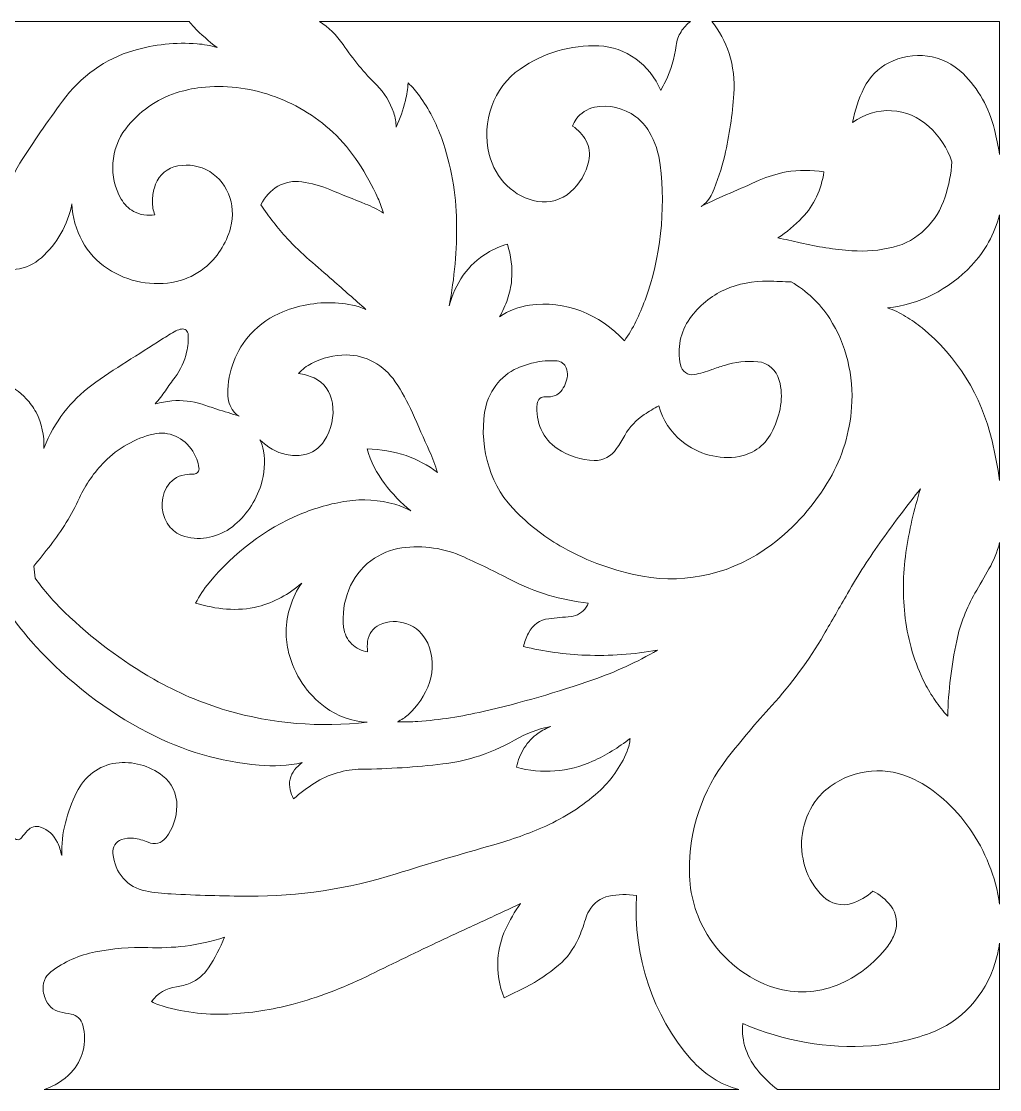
# Model space of a CAD drawing. Header units: millimetres. Extents: x -1200 to 1200, y -590 to 590.
# Drawn here: x 120 to 1200, y -590 to 590 of the extents above; entities that cross this region are included whole.
import ezdxf

# ---------------------------------------------------------------- set-up
doc = ezdxf.new("R2010")
doc.units = ezdxf.units.MM
doc.header["$MEASUREMENT"] = 0
doc.layers.add('Layer 1', color=7, linetype='Continuous')

msp = doc.modelspace()

# ---------------------------------------------------------------- linework, layer by layer
at = {"layer": 'Layer 1', "color": 250, "lineweight": 20}
for points, knots in [([(-137.8194, 589.9734), (-135.5478, 588.4441), (-134.0517, 585.866), (-133.8071, 582.9904), (-133.3165, 577.2326), (-134.2915, 571.4262), (-136.6268, 566.2094), (-146.6969, 543.7232), (-158.7071, 522.2859), (-172.49, 502.1989), (-186.4037, 481.9356), (-204.5829, 465.4901), (-225.5391, 454.2049), (-246.3058, 443.0316), (-268.4546, 435.1234), (-291.313, 430.7422), (-296.6331, 429.7118), (-302.007, 429.038), (-307.4017, 428.7037), (-303.3894, 428.1298), (-299.3892, 427.4336), (-295.4147, 426.6006), (-277.6709, 422.9077), (-260.0163, 418.7319), (-242.4744, 414.0586), (-210.3679, 405.5516), (-183.6647, 381.6151), (-170.0605, 349.1966), (-163.4523, 333.4513), (-161.9366, 315.7806), (-165.7447, 299.0088), (-168.7614, 285.7429), (-172.5205, 272.6902), (-177.0015, 259.9061), (-183.584, 241.1483), (-185.6696, 220.9126), (-183.0347, 201.0572), (-181.5423, 189.7628), (-179.4541, 178.5698), (-176.7886, 167.5293), (-171.1529, 182.1823), (-163.2749, 195.7337), (-153.5143, 207.6244), (-143.7096, 219.5663), (-131.7116, 229.1787), (-118.2798, 235.8748), (-102.4725, 243.7344), (-86.4315, 251.0464), (-70.1862, 257.7753), (-56.6224, 263.4041), (-43.9638, 271.2637), (-32.6691, 281.0972), (-19.4747, 292.5719), (-8.9813, 307.2197), (-2.0195, 323.8665), (6.7539, 344.876), (2.6644, 369.5061), (-12.3576, 385.9279), (-14.5632, 377.1379), (-19.0074, 369.1704), (-25.1728, 362.9363), (-31.392, 356.6403), (-39.3887, 352.7592), (-47.8746, 351.8999), (-65.3407, 350.1139), (-82.7591, 355.8585), (-96.3083, 367.8518), (-106.6072, 376.9694), (-112.3628, 390.738), (-111.9016, 405.0633), (-111.2876, 424.0448), (-101.6785, 441.3799), (-86.4571, 450.9951), (-54.1831, 471.3821), (-14.08, 471.0597), (17.9299, 450.1804), (30.3413, 442.0801), (40.2146, 430.1303), (46.2576, 415.9182), (54.1527, 397.338), (59.3395, 377.5709), (61.6563, 357.301), (62.8405, 346.933), (60.8123, 336.4414), (55.891, 327.4409), (55.3808, 326.5223), (54.8329, 325.6484), (54.2237, 324.7877), (53.6206, 323.9481), (52.8792, 323.2058), (52.0487, 322.6255), (56.9773, 325.6879), (61.8228, 328.9096), (66.5789, 332.2879), (71.3326, 335.6702), (76.3224, 338.655), (81.5043, 341.22), (86.5907, 343.7627), (91.693, 346.2606), (96.8125, 348.7334), (103.9822, 352.2065), (108.2074, 360.295), (107.2288, 368.6835), (106.49, 374.9624), (106.0092, 381.2795), (105.7842, 387.619), (105.1994, 403.8341), (109.5127, 419.8255), (118.0892, 433.1769), (133.0855, 456.5541), (148.7815, 479.4193), (165.1174, 501.7291), (185.1206, 529.0373), (212.7755, 548.7203), (243.9535, 557.8405), (266.7116, 564.4998), (290.3541, 566.9872), (313.878, 565.1881), (321.3083, 564.6209), (328.675, 563.2575), (335.8679, 561.1136), (326.7972, 568.0255), (318.2085, 575.6205), (310.1531, 583.8511), (308.328, 585.7305), (306.6557, 587.7704), (305.1902, 589.9734), (305.1902, 589.9734), (-137.8194, 589.9734), (-137.8194, 589.9734)], [0, 0, 0, 0, 0.023255814, 0.023255814, 0.023255814, 0.046511628, 0.046511628, 0.046511628, 0.069767442, 0.069767442, 0.069767442, 0.093023256, 0.093023256, 0.093023256, 0.11627907, 0.11627907, 0.11627907, 0.139534884, 0.139534884, 0.139534884, 0.162790698, 0.162790698, 0.162790698, 0.186046512, 0.186046512, 0.186046512, 0.209302326, 0.209302326, 0.209302326, 0.23255814, 0.23255814, 0.23255814, 0.255813953, 0.255813953, 0.255813953, 0.279069767, 0.279069767, 0.279069767, 0.302325581, 0.302325581, 0.302325581, 0.325581395, 0.325581395, 0.325581395, 0.348837209, 0.348837209, 0.348837209, 0.372093023, 0.372093023, 0.372093023, 0.395348837, 0.395348837, 0.395348837, 0.418604651, 0.418604651, 0.418604651, 0.441860465, 0.441860465, 0.441860465, 0.465116279, 0.465116279, 0.465116279, 0.488372093, 0.488372093, 0.488372093, 0.511627907, 0.511627907, 0.511627907, 0.534883721, 0.534883721, 0.534883721, 0.558139535, 0.558139535, 0.558139535, 0.581395349, 0.581395349, 0.581395349, 0.604651163, 0.604651163, 0.604651163, 0.627906977, 0.627906977, 0.627906977, 0.651162791, 0.651162791, 0.651162791, 0.674418605, 0.674418605, 0.674418605, 0.697674419, 0.697674419, 0.697674419, 0.720930233, 0.720930233, 0.720930233, 0.744186047, 0.744186047, 0.744186047, 0.76744186, 0.76744186, 0.76744186, 0.790697674, 0.790697674, 0.790697674, 0.813953488, 0.813953488, 0.813953488, 0.837209302, 0.837209302, 0.837209302, 0.860465116, 0.860465116, 0.860465116, 0.88372093, 0.88372093, 0.88372093, 0.906976744, 0.906976744, 0.906976744, 0.930232558, 0.930232558, 0.930232558, 0.953488372, 0.953488372, 0.953488372, 0.976744186, 0.976744186, 0.976744186, 1, 1, 1, 1]), ([(858.7499, 589.9734), (858.7499, 589.9734), (448.9391, 589.9734), (448.9391, 589.9734), (459.1682, 583.451), (468.0518, 574.7506), (475.0428, 564.4011), (486.0231, 548.1425), (498.4456, 533.0881), (512.1538, 519.4393), (520.6006, 511.027), (527.0742, 500.5683), (531.0414, 488.9409), (532.7736, 483.8728), (533.6311, 478.4967), (533.5883, 473.0903), (537.964, 482.5199), (541.4382, 492.3956), (543.979, 502.5714), (545.4677, 508.9161), (546.4169, 515.3779), (546.8157, 521.8964), (551.5425, 517.6613), (555.8106, 512.8708), (559.5551, 507.625), (569.8099, 493.2656), (578.0524, 477.3518), (584.0123, 460.422), (594.3234, 431.1094), (599.8564, 400.0886), (600.3591, 368.7546), (600.8595, 337.5653), (598.1095, 306.3998), (592.1667, 275.8554), (595.4696, 287.9631), (600.747, 299.3549), (607.7539, 309.4833), (614.7854, 319.6499), (623.8011, 328.045), (634.144, 334.112), (641.2207, 338.2576), (648.7011, 341.5583), (656.4385, 343.9719), (660.5768, 331.2575), (662.1916, 317.7508), (661.1652, 304.3204), (660.4814, 297.1031), (658.9817, 290.0004), (656.6599, 283.1924), (654.3479, 276.3923), (651.4266, 269.8449), (647.9292, 263.6489), (657.9113, 270.5332), (669.2047, 274.9434), (680.9727, 276.5516), (719.6985, 281.8461), (758.4987, 267.151), (785.6264, 236.9593), (790.4731, 243.7607), (794.7595, 250.9871), (798.4502, 258.569), (802.1348, 266.1455), (805.4682, 273.9194), (808.4286, 281.8527), (825.6011, 329.4637), (831.38, 380.9163), (825.2329, 431.5542), (823.6586, 444.4964), (819.5006, 456.9108), (813.0306, 467.9499), (809.1552, 474.5446), (804.0993, 480.2299), (798.1419, 484.6598), (784.8668, 494.5303), (768.5041, 498.2836), (752.6526, 495.1106), (744.6475, 493.4972), (737.457, 488.8172), (732.4157, 481.9356), (730.6861, 479.5654), (729.3685, 476.9017), (728.489, 474.0406), (734.718, 470.3385), (739.8681, 464.8426), (743.3715, 458.1768), (746.924, 451.4083), (747.9882, 443.437), (746.3271, 435.8722), (743.385, 422.3524), (736.3278, 410.2841), (726.2907, 401.5692), (716.0909, 392.6963), (702.855, 388.8903), (689.9016, 391.1026), (664.1109, 395.4798), (643.1437, 415.8787), (636.4706, 443.0447), (627.6152, 479.056), (641.3601, 517.1389), (670.4562, 537.3509), (696.314, 555.3019), (726.7103, 564.2195), (757.4638, 562.9113), (787.0601, 561.6597), (813.5285, 542.5927), (825.9058, 513.6302), (827.567, 516.9572), (829.2367, 520.2763), (830.9066, 523.5994), (837.1368, 535.9387), (841.1871, 549.4072), (842.8556, 563.3377), (843.5076, 568.7559), (845.3316, 573.9373), (848.1684, 578.4698), (851.0003, 582.9772), (854.5834, 586.8741), (858.7499, 589.9734)], [0, 0, 0, 0, 0.025641026, 0.025641026, 0.025641026, 0.051282051, 0.051282051, 0.051282051, 0.076923077, 0.076923077, 0.076923077, 0.102564103, 0.102564103, 0.102564103, 0.128205128, 0.128205128, 0.128205128, 0.153846154, 0.153846154, 0.153846154, 0.179487179, 0.179487179, 0.179487179, 0.205128205, 0.205128205, 0.205128205, 0.230769231, 0.230769231, 0.230769231, 0.256410256, 0.256410256, 0.256410256, 0.282051282, 0.282051282, 0.282051282, 0.307692308, 0.307692308, 0.307692308, 0.333333333, 0.333333333, 0.333333333, 0.358974359, 0.358974359, 0.358974359, 0.384615385, 0.384615385, 0.384615385, 0.41025641, 0.41025641, 0.41025641, 0.435897436, 0.435897436, 0.435897436, 0.461538462, 0.461538462, 0.461538462, 0.487179487, 0.487179487, 0.487179487, 0.512820513, 0.512820513, 0.512820513, 0.538461538, 0.538461538, 0.538461538, 0.564102564, 0.564102564, 0.564102564, 0.58974359, 0.58974359, 0.58974359, 0.615384615, 0.615384615, 0.615384615, 0.641025641, 0.641025641, 0.641025641, 0.666666667, 0.666666667, 0.666666667, 0.692307692, 0.692307692, 0.692307692, 0.717948718, 0.717948718, 0.717948718, 0.743589744, 0.743589744, 0.743589744, 0.769230769, 0.769230769, 0.769230769, 0.794871795, 0.794871795, 0.794871795, 0.820512821, 0.820512821, 0.820512821, 0.846153846, 0.846153846, 0.846153846, 0.871794872, 0.871794872, 0.871794872, 0.897435897, 0.897435897, 0.897435897, 0.923076923, 0.923076923, 0.923076923, 0.948717949, 0.948717949, 0.948717949, 0.974358974, 0.974358974, 0.974358974, 1, 1, 1, 1]), ([(1199.95, 442.9092), (1199.95, 442.9092), (1199.95, 589.9734), (1199.95, 589.9734), (1199.95, 589.9734), (882.1184, 589.9734), (882.1184, 589.9734), (890.509, 579.5976), (896.9985, 567.6189), (901.2261, 554.6438), (905.7817, 540.2251), (907.5921, 524.9733), (906.5549, 509.7794), (904.9939, 486.8405), (901.5993, 464.0845), (896.4187, 441.7563), (893.0692, 427.3481), (888.4171, 413.3216), (882.5417, 399.8754), (879.9471, 393.944), (875.7695, 388.9692), (870.5424, 385.5962), (881.0614, 390.792), (891.6845, 395.7114), (902.4238, 400.3518), (913.1593, 404.9949), (923.8815, 409.6853), (934.5743, 414.406), (944.1954, 418.649), (954.2178, 421.7364), (964.4458, 423.6118), (978.1748, 425.965), (992.1594, 425.9544), (1005.8725, 423.5855), (1003.2902, 404.4316), (994.9168, 386.7043), (982.0673, 373.1595), (973.914, 364.5406), (964.8079, 357.0403), (954.9494, 350.797), (963.2238, 349.1085), (971.4712, 347.2923), (979.6978, 345.3551), (998.5169, 340.9081), (1017.6234, 337.993), (1036.8585, 336.6401), (1052.1166, 335.5728), (1067.4371, 336.8836), (1082.3502, 340.5304), (1109.2075, 347.1081), (1130.9723, 368.1703), (1139.857, 396.2273), (1143.8083, 408.7154), (1146.3234, 421.6825), (1147.3253, 434.8352), (1142.2168, 450.0277), (1133.469, 463.4884), (1121.9432, 473.8669), (1110.3232, 484.3243), (1095.8797, 490.4491), (1080.7489, 491.3217), (1065.4309, 492.0956), (1050.3012, 487.5025), (1037.6304, 478.2085), (1039.946, 491.5494), (1044.1909, 504.4297), (1050.1911, 516.3663), (1056.31, 528.5267), (1065.8847, 538.2813), (1077.5047, 544.2049), (1090.797, 550.9733), (1105.6098, 553.537), (1120.2073, 551.5932), (1134.855, 549.6468), (1148.5902, 542.8822), (1159.5312, 532.2261), (1176.4456, 515.7714), (1188.5025, 494.3342), (1194.2396, 470.5833), (1196.4513, 461.4341), (1198.3584, 452.2059), (1199.95, 442.9092)], [0, 0, 0, 0, 0.037037037, 0.037037037, 0.037037037, 0.074074074, 0.074074074, 0.074074074, 0.111111111, 0.111111111, 0.111111111, 0.148148148, 0.148148148, 0.148148148, 0.185185185, 0.185185185, 0.185185185, 0.222222222, 0.222222222, 0.222222222, 0.259259259, 0.259259259, 0.259259259, 0.296296296, 0.296296296, 0.296296296, 0.333333333, 0.333333333, 0.333333333, 0.37037037, 0.37037037, 0.37037037, 0.407407407, 0.407407407, 0.407407407, 0.444444444, 0.444444444, 0.444444444, 0.481481481, 0.481481481, 0.481481481, 0.518518519, 0.518518519, 0.518518519, 0.555555556, 0.555555556, 0.555555556, 0.592592593, 0.592592593, 0.592592593, 0.62962963, 0.62962963, 0.62962963, 0.666666667, 0.666666667, 0.666666667, 0.703703704, 0.703703704, 0.703703704, 0.740740741, 0.740740741, 0.740740741, 0.777777778, 0.777777778, 0.777777778, 0.814814815, 0.814814815, 0.814814815, 0.851851852, 0.851851852, 0.851851852, 0.888888889, 0.888888889, 0.888888889, 0.925925926, 0.925925926, 0.925925926, 0.962962963, 0.962962963, 0.962962963, 1, 1, 1, 1]), ([(13.8979, 235.5603), (29.9377, 235.5498), (45.6802, 240.1981), (59.463, 249.0223), (79.7831, 262.0289), (94.5323, 283.0661), (100.5558, 307.6684), (100.9289, 309.2385), (101.2213, 310.8204), (101.439, 312.4102), (101.6592, 314.029), (101.6641, 315.6688), (101.4537, 317.277), (105.586, 316.057), (109.8846, 315.6924), (114.1417, 316.1965), (124.3965, 317.3955), (134.0837, 321.8213), (142.0057, 328.932), (150.4575, 336.523), (157.7226, 345.5183), (163.5185, 355.5848), (169.3181, 365.6711), (173.4223, 376.7786), (175.6193, 388.3981), (176.9124, 359.0131), (191.6395, 332.234), (214.9713, 316.8927), (237.7429, 301.908), (264.9366, 296.8123), (291.0832, 302.6451), (302.2739, 305.1429), (312.8223, 310.2427), (321.9958, 317.5862), (335.8239, 328.6754), (345.9429, 344.2641), (350.852, 362.0559), (357.9287, 387.7585), (346.36, 415.1298), (323.6827, 426.2308), (312.5825, 431.6516), (300.0659, 432.6782), (288.3284, 429.1433), (277.8619, 425.9741), (269.6598, 417.1934), (266.6933, 405.9319), (265.4173, 401.1164), (264.7079, 396.1325), (264.5684, 391.1249), (264.4326, 386.0686), (265.3562, 381.0479), (267.2939, 376.4351), (259.2814, 374.8006), (250.9899, 376.0758), (243.7272, 380.0582), (238.1184, 383.2076), (233.3868, 387.9282), (230.0459, 393.7058), (215.9965, 418.0304), (218.0406, 449.3408), (235.0664, 471.3439), (249.6211, 490.1517), (269.0151, 503.9177), (290.808, 510.931), (299.7612, 513.8013), (308.9445, 515.7925), (318.2366, 516.8625), (344.3355, 519.8854), (370.7537, 516.9282), (395.7186, 508.1844), (420.7202, 499.7827), (443.8721, 485.9851), (463.7604, 467.6485), (474.3406, 457.5806), (483.8004, 446.2296), (491.967, 433.8231), (500.1154, 421.4351), (507.3108, 408.3587), (513.4786, 394.7178), (515.8897, 389.3825), (517.9913, 383.8919), (519.7554, 378.2815), (513.4028, 382.1626), (506.7738, 385.4843), (499.9197, 388.2165), (486.7131, 393.4609), (473.5394, 398.8015), (460.3915, 404.2263), (450.3935, 408.3535), (439.9895, 411.2264), (429.3823, 412.7794), (410.8703, 415.501), (392.8096, 405.2765), (384.4276, 387.315), (393.1069, 374.0952), (402.7721, 361.6742), (413.3597, 350.1718), (421.1618, 341.7662), (429.3884, 333.8132), (437.9832, 326.367), (446.5927, 318.9181), (455.1803, 311.4508), (463.7604, 303.9887), (469.8329, 298.6429), (475.9003, 293.2774), (481.9435, 287.896), (487.9889, 282.5133), (494.0687, 277.1661), (500.1582, 271.8546), (490.4991, 275.7369), (480.3715, 278.0979), (470.08, 278.8639), (449.1972, 280.3984), (428.2458, 277.1043), (408.6402, 269.1974), (395.3503, 263.845), (383.2802, 255.5117), (373.2198, 244.7451), (356.8877, 227.1376), (347.7363, 203.2853), (347.7668, 178.4144), (347.7827, 171.4275), (350.014, 164.655), (354.112, 159.2395), (354.9671, 158.1076), (355.9139, 157.0746), (356.9403, 156.1349), (357.9801, 155.1952), (359.1569, 154.4398), (360.4157, 153.9068), (356.2981, 155.2281), (352.1804, 156.5152), (348.0507, 157.7734), (343.9122, 159.0421), (339.7885, 160.3331), (335.6721, 161.6531), (330.2236, 163.4219), (324.7874, 165.2183), (319.3572, 167.0161), (308.5836, 170.597), (297.2609, 171.8447), (286.0408, 170.6971), (279.8669, 170.0496), (273.7456, 168.9717), (267.7049, 167.4648), (271.688, 172.0789), (275.4202, 176.9233), (278.8993, 181.973), (282.3734, 187.0254), (285.9308, 192.0185), (289.559, 196.9406), (295.5886, 205.1015), (299.9399, 214.5126), (302.3558, 224.6054), (303.8691, 230.8975), (304.455, 237.3962), (304.099, 243.8778), (303.9902, 245.7953), (303.1326, 247.5786), (301.7344, 248.7722), (300.3387, 249.9738), (298.5429, 250.4765), (296.7777, 250.158), (294.6234, 249.7751), (292.5328, 249.0486), (290.5805, 248.0063), (285.2909, 245.1754), (280.0956, 242.1117), (275.019, 238.8333), (262.057, 230.4474), (249.0473, 222.1576), (235.985, 213.9677), (222.9178, 205.7726), (210.1051, 197.1183), (197.5553, 188.0256), (174.2357, 171.1195), (156.0173, 147.2752), (145.1251, 119.384), (144.9808, 119.0076), (144.8254, 118.6246), (144.6835, 118.2443), (145.3808, 132.1931), (142.3776, 146.0618), (136.0299, 158.2406), (133.1075, 163.7325), (129.4854, 168.7585), (125.2723, 173.1594), (110.6821, 188.4033), (91.2062, 196.988), (70.8666, 197.1288), (65.0852, 197.163), (59.3541, 195.7851), (54.1344, 193.0938), (48.8411, 190.3787), (44.4948, 185.9397), (41.685, 180.4148), (40.1754, 193.0082), (34.6205, 204.6329), (25.9705, 213.2676), (17.5139, 221.7154), (7.8132, 228.5747), (-2.7377, 233.5823), (-2.7377, 233.5823), (5.5857, 234.5759), (5.5857, 234.5759), (5.5857, 234.5759), (9.7411, 235.0641), (9.7411, 235.0641), (9.7411, 235.0641), (13.8979, 235.5603), (13.8979, 235.5603)], [0, 0, 0, 0, 0.014285714, 0.014285714, 0.014285714, 0.028571429, 0.028571429, 0.028571429, 0.042857143, 0.042857143, 0.042857143, 0.057142857, 0.057142857, 0.057142857, 0.071428571, 0.071428571, 0.071428571, 0.085714286, 0.085714286, 0.085714286, 0.1, 0.1, 0.1, 0.114285714, 0.114285714, 0.114285714, 0.128571429, 0.128571429, 0.128571429, 0.142857143, 0.142857143, 0.142857143, 0.157142857, 0.157142857, 0.157142857, 0.171428571, 0.171428571, 0.171428571, 0.185714286, 0.185714286, 0.185714286, 0.2, 0.2, 0.2, 0.214285714, 0.214285714, 0.214285714, 0.228571429, 0.228571429, 0.228571429, 0.242857143, 0.242857143, 0.242857143, 0.257142857, 0.257142857, 0.257142857, 0.271428571, 0.271428571, 0.271428571, 0.285714286, 0.285714286, 0.285714286, 0.3, 0.3, 0.3, 0.314285714, 0.314285714, 0.314285714, 0.328571429, 0.328571429, 0.328571429, 0.342857143, 0.342857143, 0.342857143, 0.357142857, 0.357142857, 0.357142857, 0.371428571, 0.371428571, 0.371428571, 0.385714286, 0.385714286, 0.385714286, 0.4, 0.4, 0.4, 0.414285714, 0.414285714, 0.414285714, 0.428571429, 0.428571429, 0.428571429, 0.442857143, 0.442857143, 0.442857143, 0.457142857, 0.457142857, 0.457142857, 0.471428571, 0.471428571, 0.471428571, 0.485714286, 0.485714286, 0.485714286, 0.5, 0.5, 0.5, 0.514285714, 0.514285714, 0.514285714, 0.528571429, 0.528571429, 0.528571429, 0.542857143, 0.542857143, 0.542857143, 0.557142857, 0.557142857, 0.557142857, 0.571428571, 0.571428571, 0.571428571, 0.585714286, 0.585714286, 0.585714286, 0.6, 0.6, 0.6, 0.614285714, 0.614285714, 0.614285714, 0.628571429, 0.628571429, 0.628571429, 0.642857143, 0.642857143, 0.642857143, 0.657142857, 0.657142857, 0.657142857, 0.671428571, 0.671428571, 0.671428571, 0.685714286, 0.685714286, 0.685714286, 0.7, 0.7, 0.7, 0.714285714, 0.714285714, 0.714285714, 0.728571429, 0.728571429, 0.728571429, 0.742857143, 0.742857143, 0.742857143, 0.757142857, 0.757142857, 0.757142857, 0.771428571, 0.771428571, 0.771428571, 0.785714286, 0.785714286, 0.785714286, 0.8, 0.8, 0.8, 0.814285714, 0.814285714, 0.814285714, 0.828571429, 0.828571429, 0.828571429, 0.842857143, 0.842857143, 0.842857143, 0.857142857, 0.857142857, 0.857142857, 0.871428571, 0.871428571, 0.871428571, 0.885714286, 0.885714286, 0.885714286, 0.9, 0.9, 0.9, 0.914285714, 0.914285714, 0.914285714, 0.928571429, 0.928571429, 0.928571429, 0.942857143, 0.942857143, 0.942857143, 0.957142857, 0.957142857, 0.957142857, 0.971428571, 0.971428571, 0.971428571, 0.985714286, 0.985714286, 0.985714286, 1, 1, 1, 1]), ([(1199.95, 376.2811), (1194.3045, 354.9913), (1183.5909, 335.6505), (1168.8943, 320.1552), (1143.8034, 293.6919), (1111.0388, 277.2293), (1076.0661, 273.4628), (1083.0523, 271.1399), (1089.8074, 268.0183), (1096.1733, 264.1451), (1102.543, 260.2917), (1108.6607, 255.9961), (1114.5105, 251.2767), (1152.5817, 220.3546), (1179.7731, 176.3956), (1191.6181, 126.6815), (1195.0544, 112.218), (1197.8422, 97.5953), (1199.95, 82.8449), (1199.95, 82.8449), (1199.95, 376.2811), (1199.95, 376.2811)], [0, 0, 0, 0, 0.142857143, 0.142857143, 0.142857143, 0.285714286, 0.285714286, 0.285714286, 0.428571429, 0.428571429, 0.428571429, 0.571428571, 0.571428571, 0.571428571, 0.714285714, 0.714285714, 0.714285714, 0.857142857, 0.857142857, 0.857142857, 1, 1, 1, 1]), ([(969.9457, 302.1028), (961.4488, 302.5555), (952.9444, 302.8714), (944.445, 303.0767), (927.9868, 303.4728), (911.6449, 300.2248), (896.4113, 293.5432), (881.2437, 286.6523), (867.9881, 275.6843), (857.8935, 261.6854), (847.465, 247.2127), (843.6349, 228.4707), (847.4882, 210.6342), (849.0908, 203.2287), (855.7712, 198.4711), (862.7243, 199.8135), (869.2995, 201.0717), (875.7744, 202.8892), (882.0902, 205.2686), (886.6947, 207.0005), (891.3481, 208.5785), (896.0418, 210.0117), (907.9983, 213.6427), (920.4526, 214.9982), (932.8445, 214.0099), (943.9973, 213.1321), (953.4998, 204.8975), (956.6864, 193.3609), (959.16, 184.3907), (959.6787, 174.9295), (958.1838, 165.7066), (956.6339, 156.1875), (953.7579, 146.9659), (949.6599, 138.3694), (942.2761, 122.8755), (928.4407, 112.0917), (912.4547, 109.3648), (890.0771, 105.5417), (867.2016, 111.6324), (849.0479, 126.2262), (836.9202, 135.9913), (827.9914, 149.6573), (823.5472, 165.2315), (818.1525, 162.2756), (812.8508, 159.1066), (807.6713, 155.7322), (798.838, 149.9968), (791.4028, 142.057), (785.9898, 132.6103), (783.1493, 127.6541), (780.1718, 122.7925), (777.072, 118.0218), (771.4828, 109.4175), (762.1796, 104.4743), (752.43, 104.9073), (737.994, 105.5496), (723.9396, 110.1018), (711.5783, 118.139), (695.7624, 128.4187), (687.0452, 147.7661), (689.3425, 167.4912), (689.9016, 172.3395), (693.9849, 175.8218), (698.5037, 175.323), (702.2005, 174.9085), (705.9328, 175.4112), (709.4204, 176.7917), (711.7409, 177.7051), (713.8181, 179.2094), (715.4756, 181.1887), (719.5051, 186.0068), (722.0361, 192.0646), (722.7139, 198.5146), (723.0233, 201.4428), (722.6062, 204.4158), (721.5175, 207.1176), (719.7413, 211.4699), (715.905, 214.427), (711.511, 214.835), (702.7106, 215.6457), (693.8625, 214.9982), (685.2518, 212.9044), (679.2564, 211.437), (673.3786, 209.451), (667.6793, 206.9584), (648.4932, 198.5909), (634.7434, 180.095), (631.3854, 158.1235), (625.0965, 116.9453), (638.5429, 75.1789), (667.185, 47.0534), (682.5043, 32.0043), (699.5533, 19.1517), (717.9271, 8.7996), (745.4059, -6.6813), (774.99, -17.3821), (805.5783, -22.8977), (855.436, -31.893), (906.5463, -19.493), (947.962, 11.687), (973.7917, 31.1173), (995.707, 55.9394), (1012.4195, 84.6808), (1026.3247, 108.5884), (1034.6199, 135.7663), (1036.5857, 163.8865), (1039.0249, 198.5633), (1030.4766, 233.073), (1012.3156, 261.838), (1001.3145, 278.6454), (986.8051, 292.4364), (969.9457, 302.1028)], [0, 0, 0, 0, 0.027027027, 0.027027027, 0.027027027, 0.054054054, 0.054054054, 0.054054054, 0.081081081, 0.081081081, 0.081081081, 0.108108108, 0.108108108, 0.108108108, 0.135135135, 0.135135135, 0.135135135, 0.162162162, 0.162162162, 0.162162162, 0.189189189, 0.189189189, 0.189189189, 0.216216216, 0.216216216, 0.216216216, 0.243243243, 0.243243243, 0.243243243, 0.27027027, 0.27027027, 0.27027027, 0.297297297, 0.297297297, 0.297297297, 0.324324324, 0.324324324, 0.324324324, 0.351351351, 0.351351351, 0.351351351, 0.378378378, 0.378378378, 0.378378378, 0.405405405, 0.405405405, 0.405405405, 0.432432432, 0.432432432, 0.432432432, 0.459459459, 0.459459459, 0.459459459, 0.486486486, 0.486486486, 0.486486486, 0.513513514, 0.513513514, 0.513513514, 0.540540541, 0.540540541, 0.540540541, 0.567567568, 0.567567568, 0.567567568, 0.594594595, 0.594594595, 0.594594595, 0.621621622, 0.621621622, 0.621621622, 0.648648649, 0.648648649, 0.648648649, 0.675675676, 0.675675676, 0.675675676, 0.702702703, 0.702702703, 0.702702703, 0.72972973, 0.72972973, 0.72972973, 0.756756757, 0.756756757, 0.756756757, 0.783783784, 0.783783784, 0.783783784, 0.810810811, 0.810810811, 0.810810811, 0.837837838, 0.837837838, 0.837837838, 0.864864865, 0.864864865, 0.864864865, 0.891891892, 0.891891892, 0.891891892, 0.918918919, 0.918918919, 0.918918919, 0.945945946, 0.945945946, 0.945945946, 0.972972973, 0.972972973, 0.972972973, 1, 1, 1, 1]), ([(134.9681, -24.9244), (144.834, -38.6022), (155.8167, -51.2825), (167.8025, -62.8295), (197.7119, -91.6617), (230.764, -116.4707), (266.2394, -136.7196), (291.8392, -151.3265), (318.825, -162.9039), (346.7356, -171.2425), (397.2025, -185.8349), (449.7244, -190.2266), (501.6861, -184.2082), (485.0567, -183.3673), (468.9631, -177.6029), (455.2011, -167.5377), (435.5453, -153.1861), (421.2743, -131.7397), (414.9622, -107.1017), (413.0526, -99.6436), (412.1131, -91.9381), (412.1596, -84.2023), (412.567, -64.8049), (418.5953, -46.0221), (429.3798, -30.4755), (415.3499, -42.9452), (398.8539, -51.8128), (381.1713, -56.4019), (369.8167, -59.1985), (358.1355, -60.1487), (346.5179, -59.2196), (334.9333, -58.2983), (323.4674, -56.1085), (312.3, -52.6985), (316.4469, -44.66), (321.3988, -37.1335), (327.0578, -30.2321), (354.5243, 3.2195), (389.0149, 29.1761), (427.6452, 45.4584), (444.222, 52.4585), (461.5169, 57.3358), (479.147, 60.0126), (496.892, 62.7001), (514.9711, 61.509), (532.2892, 56.5251), (538.3799, 54.7537), (544.2884, 52.294), (549.8935, 49.1723), (539.1579, 58.0135), (529.4107, 68.1604), (520.8331, 79.3995), (512.2064, 90.7031), (505.6973, 103.7255), (501.6861, 117.6928), (516.291, 117.4928), (530.7894, 114.9936), (544.7288, 110.2861), (556.9813, 105.947), (568.5781, 99.705), (579.1571, 91.7678), (576.8329, 99.705), (573.9874, 107.4447), (570.6307, 114.937), (564.2562, 129.1702), (557.9098, 143.4297), (551.6147, 157.7089), (546.3105, 169.7377), (539.9665, 181.2005), (532.6696, 191.9567), (520.071, 210.5328), (499.9968, 221.5285), (478.6259, 221.5522), (465.3397, 221.5667), (452.2309, 218.3595), (440.2573, 212.1582), (434.9165, 209.3878), (430.0661, 205.6252), (425.929, 201.0572), (431.8093, 200.2662), (437.5502, 198.6067), (443.0012, 196.1115), (453.7563, 191.1907), (461.4178, 180.6741), (463.2968, 168.2716), (465.5134, 153.7028), (462.295, 138.7563), (454.3607, 126.7026), (448.8706, 118.3653), (440.5032, 112.7629), (431.1377, 111.1389), (424.888, 110.0439), (418.4926, 110.1637), (412.266, 111.4573), (401.358, 113.8934), (391.2842, 119.5643), (383.2092, 127.8265), (385.1641, 124.0441), (386.5084, 119.9157), (387.1849, 115.6529), (389.1874, 103.128), (388.2835, 90.2662), (384.5341, 78.2124), (378.7613, 59.5665), (367.6685, 43.3316), (352.8484, 31.82), (337.6857, 20.0426), (318.447, 16.0603), (300.2995, 20.9284), (294.1659, 22.5682), (288.5951, 26.1018), (284.2671, 31.0541), (274.0049, 43.0632), (272.3327, 60.9378), (280.1494, 74.9144), (284.4811, 82.6712), (291.86, 87.892), (300.1845, 89.1173), (303.6501, 89.6318), (307.1438, 89.9082), (310.6339, 89.928), (312.2523, 89.9517), (313.774, 90.7255), (314.8065, 92.0613), (315.8414, 93.3971), (316.2756, 95.1395), (315.9919, 96.8491), (314.9227, 103.3978), (312.5985, 109.6386), (309.183, 115.1699), (299.6879, 130.5033), (282.4492, 138.0088), (265.7146, 134.0672), (245.446, 129.2991), (226.7504, 118.7338), (211.6061, 103.4636), (200.2417, 92.0258), (190.8786, 78.4928), (183.9708, 63.4962), (175.3159, 44.7135), (164.5546, 27.1362), (151.9413, 11.1579), (145.8494, 3.4366), (139.7072, -4.2623), (133.5369, -11.9165), (133.5369, -11.9165), (134.2513, -18.4192), (134.2513, -18.4192), (134.2513, -18.4192), (134.9681, -24.9244), (134.9681, -24.9244)], [0, 0, 0, 0, 0.02, 0.02, 0.02, 0.04, 0.04, 0.04, 0.06, 0.06, 0.06, 0.08, 0.08, 0.08, 0.1, 0.1, 0.1, 0.12, 0.12, 0.12, 0.14, 0.14, 0.14, 0.16, 0.16, 0.16, 0.18, 0.18, 0.18, 0.2, 0.2, 0.2, 0.22, 0.22, 0.22, 0.24, 0.24, 0.24, 0.26, 0.26, 0.26, 0.28, 0.28, 0.28, 0.3, 0.3, 0.3, 0.32, 0.32, 0.32, 0.34, 0.34, 0.34, 0.36, 0.36, 0.36, 0.38, 0.38, 0.38, 0.4, 0.4, 0.4, 0.42, 0.42, 0.42, 0.44, 0.44, 0.44, 0.46, 0.46, 0.46, 0.48, 0.48, 0.48, 0.5, 0.5, 0.5, 0.52, 0.52, 0.52, 0.54, 0.54, 0.54, 0.56, 0.56, 0.56, 0.58, 0.58, 0.58, 0.6, 0.6, 0.6, 0.62, 0.62, 0.62, 0.64, 0.64, 0.64, 0.66, 0.66, 0.66, 0.68, 0.68, 0.68, 0.7, 0.7, 0.7, 0.72, 0.72, 0.72, 0.74, 0.74, 0.74, 0.76, 0.76, 0.76, 0.78, 0.78, 0.78, 0.8, 0.8, 0.8, 0.82, 0.82, 0.82, 0.84, 0.84, 0.84, 0.86, 0.86, 0.86, 0.88, 0.88, 0.88, 0.9, 0.9, 0.9, 0.92, 0.92, 0.92, 0.94, 0.94, 0.94, 0.96, 0.96, 0.96, 0.98, 0.98, 0.98, 1, 1, 1, 1]), ([(1199.95, -385.2032), (1199.95, -385.2032), (1199.95, 14.256), (1199.95, 14.256), (1197.3162, 4.0657), (1193.3613, -5.6955), (1188.2186, -14.7026), (1183.0943, -23.6768), (1177.9381, -32.6379), (1172.7562, -41.5712), (1163.3601, -57.7732), (1156.5403, -75.5361), (1152.5364, -94.1438), (1146.683, -121.4639), (1143.3557, -149.3393), (1142.6242, -177.3581), (1137.556, -172.0781), (1132.9063, -166.3388), (1128.719, -160.2257), (1124.5427, -154.1166), (1120.7333, -147.7048), (1117.3167, -141.0599), (1106.2007, -118.7831), (1098.8928, -94.5255), (1095.7636, -69.4585), (1092.7396, -45.3325), (1092.9806, -20.8513), (1096.495, 3.2076), (1099.9998, 27.1717), (1105.4006, 50.7845), (1112.6352, 73.7681), (1098.0744, 55.3893), (1083.9307, 36.6329), (1070.2249, 17.5158), (1056.4996, -1.6157), (1043.737, -21.5211), (1031.9763, -42.1016), (1023.3301, -57.2389), (1014.6362, -72.3407), (1005.8689, -87.3937), (989.4132, -115.6837), (970.15, -141.9786), (948.4402, -165.7979), (931.3448, -184.5268), (914.9246, -203.9557), (899.2077, -224.0401), (871.7828, -259.0814), (856.9369, -303.5181), (857.3761, -349.3393), (857.6146, -373.9641), (864.4577, -397.9742), (877.1041, -418.5008), (894.695, -447.05), (921.1034, -467.9556), (951.6722, -477.5168), (974.2786, -484.5761), (998.3995, -483.5785), (1020.4284, -474.6754), (1042.2801, -465.8447), (1061.569, -450.9666), (1076.3585, -431.5429), (1079.6467, -427.2092), (1082.2988, -422.3608), (1084.2035, -417.1611), (1087.9504, -406.9814), (1086.2635, -395.433), (1079.7972, -386.9904), (1074.4539, -380.0153), (1067.683, -374.4747), (1060.0068, -370.8108), (1053.138, -376.9949), (1045.156, -381.6051), (1036.5747, -384.3583), (1025.5761, -387.8801), (1013.6514, -385.0097), (1005.0945, -376.7778), (996.0275, -368.0392), (989.1893, -356.933), (985.2369, -344.537), (977.4335, -320.0583), (981.4447, -292.9923), (995.9187, -272.3052), (1000.6906, -265.6406), (1006.4365, -259.8381), (1012.9419, -255.1359), (1040.4892, -235.2042), (1075.775, -232.2852), (1105.8447, -247.4277), (1117.2922, -253.1908), (1128.0315, -260.4488), (1137.8276, -269.0348), (1159.7184, -288.4388), (1176.99, -313.2096), (1188.1807, -341.2613), (1193.7772, -355.3221), (1197.7285, -370.0883), (1199.95, -385.2032)], [0, 0, 0, 0, 0.03125, 0.03125, 0.03125, 0.0625, 0.0625, 0.0625, 0.09375, 0.09375, 0.09375, 0.125, 0.125, 0.125, 0.15625, 0.15625, 0.15625, 0.1875, 0.1875, 0.1875, 0.21875, 0.21875, 0.21875, 0.25, 0.25, 0.25, 0.28125, 0.28125, 0.28125, 0.3125, 0.3125, 0.3125, 0.34375, 0.34375, 0.34375, 0.375, 0.375, 0.375, 0.40625, 0.40625, 0.40625, 0.4375, 0.4375, 0.4375, 0.46875, 0.46875, 0.46875, 0.5, 0.5, 0.5, 0.53125, 0.53125, 0.53125, 0.5625, 0.5625, 0.5625, 0.59375, 0.59375, 0.59375, 0.625, 0.625, 0.625, 0.65625, 0.65625, 0.65625, 0.6875, 0.6875, 0.6875, 0.71875, 0.71875, 0.71875, 0.75, 0.75, 0.75, 0.78125, 0.78125, 0.78125, 0.8125, 0.8125, 0.8125, 0.84375, 0.84375, 0.84375, 0.875, 0.875, 0.875, 0.90625, 0.90625, 0.90625, 0.9375, 0.9375, 0.9375, 0.96875, 0.96875, 0.96875, 1, 1, 1, 1]), ([(822.1502, -104.6736), (796.0122, -109.2061), (769.528, -111.038), (743.0609, -110.1642), (719.8734, -109.289), (696.8021, -106.0752), (674.1688, -100.5649), (675.479, -95.4559), (677.3225, -90.5141), (679.665, -85.8395), (684.1949, -76.7969), (692.6393, -70.7825), (702.1528, -69.8165), (710.3415, -68.9966), (718.5376, -68.2004), (726.7189, -67.4502), (733.5119, -66.833), (739.6858, -63.0072), (743.5807, -57.006), (744.4762, -55.6346), (745.1612, -54.1185), (745.6175, -52.5235), (715.7631, -49.4465), (686.6598, -40.6737), (659.6728, -26.6129), (642.8281, -17.844), (625.7865, -9.5331), (608.554, -1.6802), (586.9629, 8.1442), (563.3253, 11.6251), (540.0766, 8.3811), (527.7373, 6.6597), (515.9766, 1.7876), (505.778, -5.8574), (494.9641, -13.9538), (486.4806, -25.1284), (481.2522, -38.1297), (476.0374, -51.118), (474.1291, -65.3472), (475.7096, -79.3816), (476.5059, -86.4817), (479.6522, -93.0186), (484.5833, -97.817), (489.4691, -102.5692), (495.6284, -105.5527), (502.1754, -106.3384), (501.6458, -102.4402), (501.6506, -98.4736), (502.1999, -94.5926), (503.3327, -86.6081), (508.2417, -79.8264), (515.1607, -76.685), (524.8112, -72.3025), (535.6214, -71.8432), (545.5679, -75.3953), (555.5855, -78.9604), (563.8378, -86.741), (568.4668, -96.9365), (574.6407, -110.5406), (575.3478, -126.2807), (570.435, -140.4585), (565.6348, -154.3034), (557.4902, -166.5297), (546.8426, -175.875), (543.2951, -178.9993), (539.3757, -181.6024), (535.1957, -183.6331), (542.6529, -183.9845), (550.121, -183.8898), (557.5782, -183.3357), (581.8055, -181.5209), (605.8762, -177.8583), (629.6068, -172.3769), (670.888, -162.8407), (711.6737, -151.0304), (751.833, -137.0065), (776.1276, -128.5232), (799.6563, -117.6999), (822.1502, -104.6736)], [0, 0, 0, 0, 0.038461538, 0.038461538, 0.038461538, 0.076923077, 0.076923077, 0.076923077, 0.115384615, 0.115384615, 0.115384615, 0.153846154, 0.153846154, 0.153846154, 0.192307692, 0.192307692, 0.192307692, 0.230769231, 0.230769231, 0.230769231, 0.269230769, 0.269230769, 0.269230769, 0.307692308, 0.307692308, 0.307692308, 0.346153846, 0.346153846, 0.346153846, 0.384615385, 0.384615385, 0.384615385, 0.423076923, 0.423076923, 0.423076923, 0.461538462, 0.461538462, 0.461538462, 0.5, 0.5, 0.5, 0.538461538, 0.538461538, 0.538461538, 0.576923077, 0.576923077, 0.576923077, 0.615384615, 0.615384615, 0.615384615, 0.653846154, 0.653846154, 0.653846154, 0.692307692, 0.692307692, 0.692307692, 0.730769231, 0.730769231, 0.730769231, 0.769230769, 0.769230769, 0.769230769, 0.807692308, 0.807692308, 0.807692308, 0.846153846, 0.846153846, 0.846153846, 0.884615385, 0.884615385, 0.884615385, 0.923076923, 0.923076923, 0.923076923, 0.961538462, 0.961538462, 0.961538462, 1, 1, 1, 1]), ([(792.0292, -202.0237), (779.1797, -212.1429), (765.2819, -220.6157), (750.6147, -227.2802), (723.9922, -239.3695), (694.3849, -241.6673), (666.4229, -233.8249), (668.1147, -226.2274), (671.0568, -219.0153), (675.1168, -212.5443), (679.1904, -206.0456), (684.4542, -200.5366), (690.5829, -196.3173), (694.999, -193.2838), (699.7001, -190.7556), (704.5932, -188.775), (690.5646, -191.5255), (677.0362, -196.6213), (664.4791, -203.8978), (650.5238, -211.9863), (635.7771, -218.3889), (620.5007, -222.9662), (608.9466, -226.4366), (597.159, -228.8858), (585.2368, -230.3071), (555.358, -233.8631), (525.3238, -235.7832), (495.2614, -236.0491), (477.0221, -236.211), (459.1682, -241.5305), (443.4563, -251.468), (435.3556, -256.5835), (427.6513, -262.3795), (420.4119, -268.7992), (418.7959, -265.6749), (417.5384, -262.3334), (416.6834, -258.8709), (414.7787, -251.1166), (416.6051, -242.8426), (421.5337, -236.8256), (424.0071, -233.7973), (426.8232, -231.1349), (429.9083, -228.8503), (414.2735, -232.122), (398.2912, -233.0774), (382.4153, -231.6877), (339.769, -227.9619), (298.1122, -215.7568), (259.5945, -195.7053), (213.6734, -171.8149), (171.8687, -139.6768), (135.9774, -100.6951), (120.5554, -83.9431), (106.9083, -65.3945), (95.2883, -45.4023), (82.7618, -51.6114), (70.1398, -57.5771), (57.4226, -63.3139), (47.3928, -67.8372), (37.2909, -72.1867), (27.1314, -76.3599), (33.2381, -80.6213), (39.2958, -84.9617), (45.2973, -89.3889), (53.9618, -95.7771), (62.5506, -102.2981), (71.0537, -108.9389), (64.273, -109.9405), (57.4556, -110.6208), (50.6235, -110.9881), (43.7976, -111.3513), (36.9765, -111.7961), (30.1481, -112.3146), (18.9317, -113.1595), (7.7815, -114.8375), (-3.2233, -117.3302), (-12.8995, -119.5161), (-22.8669, -119.7332), (-32.6177, -117.9632), (-43.3912, -116.0167), (-53.4492, -110.9012), (-61.688, -103.1904), (-69.3837, -95.985), (-77.1724, -88.9257), (-85.0871, -82.0085), (-89.9765, -77.7168), (-95.2783, -74.0134), (-100.914, -70.9588), (-103.2542, -69.6796), (-105.9723, -69.4664), (-108.4605, -70.3679), (-110.9499, -71.2747), (-112.9891, -73.204), (-114.1304, -75.7414), (-116.3483, -80.6319), (-118.5318, -85.5262), (-120.7178, -90.4326), (-123.7687, -97.2984), (-128.8087, -102.9219), (-135.0744, -106.4424), (-141.2043, -109.8826), (-147.6364, -112.6555), (-154.2788, -114.7138), (-158.1628, -115.9127), (-161.9905, -117.3551), (-165.7252, -119.0292), (-184.1956, -127.3072), (-198.5754, -143.5368), (-205.3524, -163.7962), (-209.8578, -177.3108), (-210.834, -191.8901), (-208.1574, -205.9667), (-205.3597, -220.717), (-195.6689, -232.8392), (-182.5234, -238.014), (-176.5133, -240.3868), (-170.1608, -241.6015), (-163.752, -241.591), (-153.2121, -241.3884), (-142.934, -238.0732), (-134.0248, -231.9996), (-145.0136, -227.6645), (-152.4439, -216.5491), (-152.7766, -203.9596), (-153.1106, -191.5479), (-146.9244, -179.9745), (-136.7931, -174.0128), (-128.3671, -169.0551), (-118.8499, -166.6363), (-109.2593, -166.9955), (-92.8525, -167.7851), (-77.6079, -176.3816), (-67.6675, -190.4464), (-61.9082, -198.5638), (-57.9607, -207.9987), (-56.1208, -218.0151), (-53.0993, -234.4132), (-57.7992, -251.3706), (-68.6595, -263.327), (-76.9412, -272.4302), (-86.6614, -279.8738), (-97.364, -285.2894), (-115.6461, -294.3149), (-135.8145, -297.9841), (-155.825, -295.939), (-157.0214, -298.7606), (-157.8312, -301.7415), (-158.2398, -304.8092), (-159.4913, -314.044), (-158.805, -323.4577), (-156.2288, -332.3661), (-153.6807, -341.2087), (-146.3238, -347.4416), (-137.7278, -348.0246), (-129.8987, -348.5615), (-122.0599, -348.9643), (-114.2161, -349.2367), (-98.7794, -349.7604), (-83.4576, -352.3255), (-68.6118, -356.8948), (-56.8462, -360.514), (-44.9693, -363.6501), (-32.9798, -366.277), (-17.8502, -369.6013), (-2.5113, -371.736), (12.9058, -372.6361), (28.3083, -373.5377), (43.7168, -374.2589), (59.1339, -374.8051), (31.906, -356.2091), (10.244, -329.5287), (-3.2331, -298.0038), (-8.5177, -285.6237), (-11.5673, -272.2565), (-12.1839, -258.6471), (-4.6154, -256.119), (3.21, -254.5858), (11.1198, -254.0764), (25.8837, -253.0986), (40.7112, -253.8238), (55.3319, -256.2098), (72.6428, -259.0446), (87.7357, -270.4048), (96.152, -286.9213), (99.1538, -292.837), (102.387, -298.6198), (105.8257, -304.2564), (107.6129, -307.1873), (109.706, -309.8865), (112.0596, -312.3055), (113.1752, -313.4438), (114.6652, -314.0295), (116.1833, -313.9242), (117.7161, -313.8281), (119.1303, -313.0477), (120.0954, -311.7777), (122.1468, -309.0772), (124.3084, -306.4753), (126.5531, -303.9695), (130.2867, -299.8081), (135.8991, -298.2776), (141.0283, -300.0187), (149.0629, -302.739), (155.7592, -308.8245), (159.6235, -316.8814), (161.8023, -321.4336), (163.4084, -326.2872), (164.3931, -331.3028), (164.1363, -319.2121), (165.5076, -307.1505), (168.4569, -295.4836), (171.4038, -283.8536), (175.5019, -272.5789), (180.6862, -261.8912), (189.3605, -243.956), (205.7061, -231.7772), (224.3527, -229.3201), (242.5394, -226.9249), (260.9218, -231.9299), (275.8729, -243.3308), (285.8794, -250.9706), (291.7536, -263.4389), (291.5579, -276.639), (291.3707, -289.4258), (287.1601, -301.7967), (279.6185, -311.6922), (274.8074, -318.0106), (266.6761, -320.1123), (259.7242, -316.8459), (254.6255, -314.4546), (249.199, -312.9292), (243.6648, -312.3449), (239.2524, -311.8646), (234.8021, -312.3449), (230.5707, -313.7439), (224.3369, -315.7891), (220.2951, -322.268), (220.9166, -329.2549), (222.7906, -350.1974), (237.4958, -367.1495), (256.7847, -370.5831), (266.1893, -372.248), (275.6722, -373.335), (285.1943, -373.8377), (313.7594, -375.3236), (342.3477, -376.1474), (370.9457, -376.3027), (426.0231, -376.6015), (480.8303, -368.3129), (533.6971, -351.6925), (569.4772, -340.4454), (605.4028, -329.734), (641.458, -319.5754), (660.9708, -314.0768), (680.1091, -307.1505), (698.7459, -298.8435), (719.6654, -289.5166), (739.1818, -276.9114), (756.6601, -261.428), (770.4075, -249.2505), (781.3449, -233.8118), (788.6027, -216.3293), (790.4842, -211.8007), (791.6438, -206.9695), (792.0292, -202.0237)], [0, 0, 0, 0, 0.011363636, 0.011363636, 0.011363636, 0.022727273, 0.022727273, 0.022727273, 0.034090909, 0.034090909, 0.034090909, 0.045454545, 0.045454545, 0.045454545, 0.056818182, 0.056818182, 0.056818182, 0.068181818, 0.068181818, 0.068181818, 0.079545455, 0.079545455, 0.079545455, 0.090909091, 0.090909091, 0.090909091, 0.102272727, 0.102272727, 0.102272727, 0.113636364, 0.113636364, 0.113636364, 0.125, 0.125, 0.125, 0.136363636, 0.136363636, 0.136363636, 0.147727273, 0.147727273, 0.147727273, 0.159090909, 0.159090909, 0.159090909, 0.170454545, 0.170454545, 0.170454545, 0.181818182, 0.181818182, 0.181818182, 0.193181818, 0.193181818, 0.193181818, 0.204545455, 0.204545455, 0.204545455, 0.215909091, 0.215909091, 0.215909091, 0.227272727, 0.227272727, 0.227272727, 0.238636364, 0.238636364, 0.238636364, 0.25, 0.25, 0.25, 0.261363636, 0.261363636, 0.261363636, 0.272727273, 0.272727273, 0.272727273, 0.284090909, 0.284090909, 0.284090909, 0.295454545, 0.295454545, 0.295454545, 0.306818182, 0.306818182, 0.306818182, 0.318181818, 0.318181818, 0.318181818, 0.329545455, 0.329545455, 0.329545455, 0.340909091, 0.340909091, 0.340909091, 0.352272727, 0.352272727, 0.352272727, 0.363636364, 0.363636364, 0.363636364, 0.375, 0.375, 0.375, 0.386363636, 0.386363636, 0.386363636, 0.397727273, 0.397727273, 0.397727273, 0.409090909, 0.409090909, 0.409090909, 0.420454545, 0.420454545, 0.420454545, 0.431818182, 0.431818182, 0.431818182, 0.443181818, 0.443181818, 0.443181818, 0.454545455, 0.454545455, 0.454545455, 0.465909091, 0.465909091, 0.465909091, 0.477272727, 0.477272727, 0.477272727, 0.488636364, 0.488636364, 0.488636364, 0.5, 0.5, 0.5, 0.511363636, 0.511363636, 0.511363636, 0.522727273, 0.522727273, 0.522727273, 0.534090909, 0.534090909, 0.534090909, 0.545454545, 0.545454545, 0.545454545, 0.556818182, 0.556818182, 0.556818182, 0.568181818, 0.568181818, 0.568181818, 0.579545455, 0.579545455, 0.579545455, 0.590909091, 0.590909091, 0.590909091, 0.602272727, 0.602272727, 0.602272727, 0.613636364, 0.613636364, 0.613636364, 0.625, 0.625, 0.625, 0.636363636, 0.636363636, 0.636363636, 0.647727273, 0.647727273, 0.647727273, 0.659090909, 0.659090909, 0.659090909, 0.670454545, 0.670454545, 0.670454545, 0.681818182, 0.681818182, 0.681818182, 0.693181818, 0.693181818, 0.693181818, 0.704545455, 0.704545455, 0.704545455, 0.715909091, 0.715909091, 0.715909091, 0.727272727, 0.727272727, 0.727272727, 0.738636364, 0.738636364, 0.738636364, 0.75, 0.75, 0.75, 0.761363636, 0.761363636, 0.761363636, 0.772727273, 0.772727273, 0.772727273, 0.784090909, 0.784090909, 0.784090909, 0.795454545, 0.795454545, 0.795454545, 0.806818182, 0.806818182, 0.806818182, 0.818181818, 0.818181818, 0.818181818, 0.829545455, 0.829545455, 0.829545455, 0.840909091, 0.840909091, 0.840909091, 0.852272727, 0.852272727, 0.852272727, 0.863636364, 0.863636364, 0.863636364, 0.875, 0.875, 0.875, 0.886363636, 0.886363636, 0.886363636, 0.897727273, 0.897727273, 0.897727273, 0.909090909, 0.909090909, 0.909090909, 0.920454545, 0.920454545, 0.920454545, 0.931818182, 0.931818182, 0.931818182, 0.943181818, 0.943181818, 0.943181818, 0.954545455, 0.954545455, 0.954545455, 0.965909091, 0.965909091, 0.965909091, 0.977272727, 0.977272727, 0.977272727, 0.988636364, 0.988636364, 0.988636364, 1, 1, 1, 1]), ([(145.1362, -590.0266), (145.1362, -590.0266), (911.9862, -590.0266), (911.9862, -590.0266), (891.8986, -584.4847), (873.6789, -572.9178), (859.4594, -556.6829), (816.8387, -508.0296), (794.9675, -442.4359), (799.0802, -375.7368), (788.9281, -374.0944), (778.5888, -374.2799), (768.4857, -376.2751), (759.3563, -378.0899), (751.3902, -384.0148), (746.6108, -392.5718), (744.919, -395.5816), (743.5673, -398.7915), (742.574, -402.1343), (740.4405, -409.2989), (737.8631, -416.3214), (734.8587, -423.1241), (729.7796, -434.5922), (722.3273, -444.6522), (713.0792, -452.5236), (701.8506, -462.061), (689.6544, -470.1916), (676.7255, -476.7706), (668.8426, -480.7701), (660.9353, -484.7235), (653.0022, -488.6138), (647.3665, -475.1663), (644.9688, -460.3896), (646.0221, -445.6708), (646.9029, -434.3632), (649.7176, -423.3228), (654.3429, -413.1115), (658.9352, -402.9674), (664.5073, -393.3641), (670.976, -384.4689), (655.5846, -391.8098), (640.1467, -399.0192), (624.6512, -406.1075), (609.157, -413.205), (593.6922, -420.3735), (578.2628, -427.6277), (552.2851, -440.0473), (526.3598, -452.5894), (500.4885, -465.2485), (474.5621, -477.9432), (447.6167, -488.0716), (419.9899, -495.5152), (396.4685, -501.8349), (372.4039, -505.5317), (348.1791, -506.5425), (322.3187, -507.6176), (296.445, -504.2367), (271.5754, -496.5115), (268.8084, -495.6534), (266.155, -494.4163), (263.684, -492.8278), (270.3484, -483.593), (280.2118, -477.6457), (291.016, -476.3639), (296.2211, -475.7414), (301.3332, -474.3977), (306.2227, -472.3776), (314.3637, -469.0177), (321.3988, -463.1336), (326.4278, -455.4596), (333.3736, -444.8733), (339.3408, -433.5815), (344.2425, -421.7515), (330.0511, -426.3248), (315.505, -429.5886), (300.7925, -431.489), (287.0648, -433.0709), (273.2501, -433.6421), (259.449, -433.1696), (240.0635, -432.5273), (220.6743, -434.0948), (201.602, -437.856), (183.8765, -441.3528), (167.0734, -448.8912), (152.2973, -459.979), (145.897, -464.7787), (142.6871, -473.1528), (144.0939, -481.4202), (144.5294, -484.0221), (145.1961, -486.5673), (146.0475, -489.0468), (148.751, -496.7694), (154.9163, -502.4877), (162.4176, -504.2157), (166.5315, -505.158), (170.6785, -505.9595), (174.8303, -506.6175), (181.0336, -507.6019), (186.1335, -512.4134), (187.84, -518.9042), (192.7356, -537.5712), (187.6944, -557.6542), (174.7312, -571.1399), (166.3737, -579.8324), (156.2301, -586.2956), (145.1362, -590.0266)], [0, 0, 0, 0, 0.028571429, 0.028571429, 0.028571429, 0.057142857, 0.057142857, 0.057142857, 0.085714286, 0.085714286, 0.085714286, 0.114285714, 0.114285714, 0.114285714, 0.142857143, 0.142857143, 0.142857143, 0.171428571, 0.171428571, 0.171428571, 0.2, 0.2, 0.2, 0.228571429, 0.228571429, 0.228571429, 0.257142857, 0.257142857, 0.257142857, 0.285714286, 0.285714286, 0.285714286, 0.314285714, 0.314285714, 0.314285714, 0.342857143, 0.342857143, 0.342857143, 0.371428571, 0.371428571, 0.371428571, 0.4, 0.4, 0.4, 0.428571429, 0.428571429, 0.428571429, 0.457142857, 0.457142857, 0.457142857, 0.485714286, 0.485714286, 0.485714286, 0.514285714, 0.514285714, 0.514285714, 0.542857143, 0.542857143, 0.542857143, 0.571428571, 0.571428571, 0.571428571, 0.6, 0.6, 0.6, 0.628571429, 0.628571429, 0.628571429, 0.657142857, 0.657142857, 0.657142857, 0.685714286, 0.685714286, 0.685714286, 0.714285714, 0.714285714, 0.714285714, 0.742857143, 0.742857143, 0.742857143, 0.771428571, 0.771428571, 0.771428571, 0.8, 0.8, 0.8, 0.828571429, 0.828571429, 0.828571429, 0.857142857, 0.857142857, 0.857142857, 0.885714286, 0.885714286, 0.885714286, 0.914285714, 0.914285714, 0.914285714, 0.942857143, 0.942857143, 0.942857143, 0.971428571, 0.971428571, 0.971428571, 1, 1, 1, 1]), ([(954.7231, -590.0266), (954.7231, -590.0266), (1199.95, -590.0266), (1199.95, -590.0266), (1199.95, -590.0266), (1199.95, -428.2581), (1199.95, -428.2581), (1198.8784, -435.5596), (1197.2477, -442.7584), (1195.0947, -449.7729), (1183.8661, -486.4515), (1157.1923, -515.3061), (1123.1665, -527.6323), (1102.2482, -535.2075), (1080.4993, -539.8782), (1058.4716, -541.5285), (1010.0477, -545.1003), (961.4867, -536.6723), (916.5687, -516.9143), (915.3857, -526.6439), (916.4769, -536.5275), (919.7603, -545.6741), (923.024, -554.7707), (927.8547, -563.1066), (934.0091, -570.2647), (940.287, -577.5635), (947.2365, -584.1846), (954.7231, -590.0266)], [0, 0, 0, 0, 0.111111111, 0.111111111, 0.111111111, 0.222222222, 0.222222222, 0.222222222, 0.333333333, 0.333333333, 0.333333333, 0.444444444, 0.444444444, 0.444444444, 0.555555556, 0.555555556, 0.555555556, 0.666666667, 0.666666667, 0.666666667, 0.777777778, 0.777777778, 0.777777778, 0.888888889, 0.888888889, 0.888888889, 1, 1, 1, 1])]:
    msp.add_open_spline(points, degree=3, knots=knots, dxfattribs=at)

doc.saveas('drawing.dxf')
